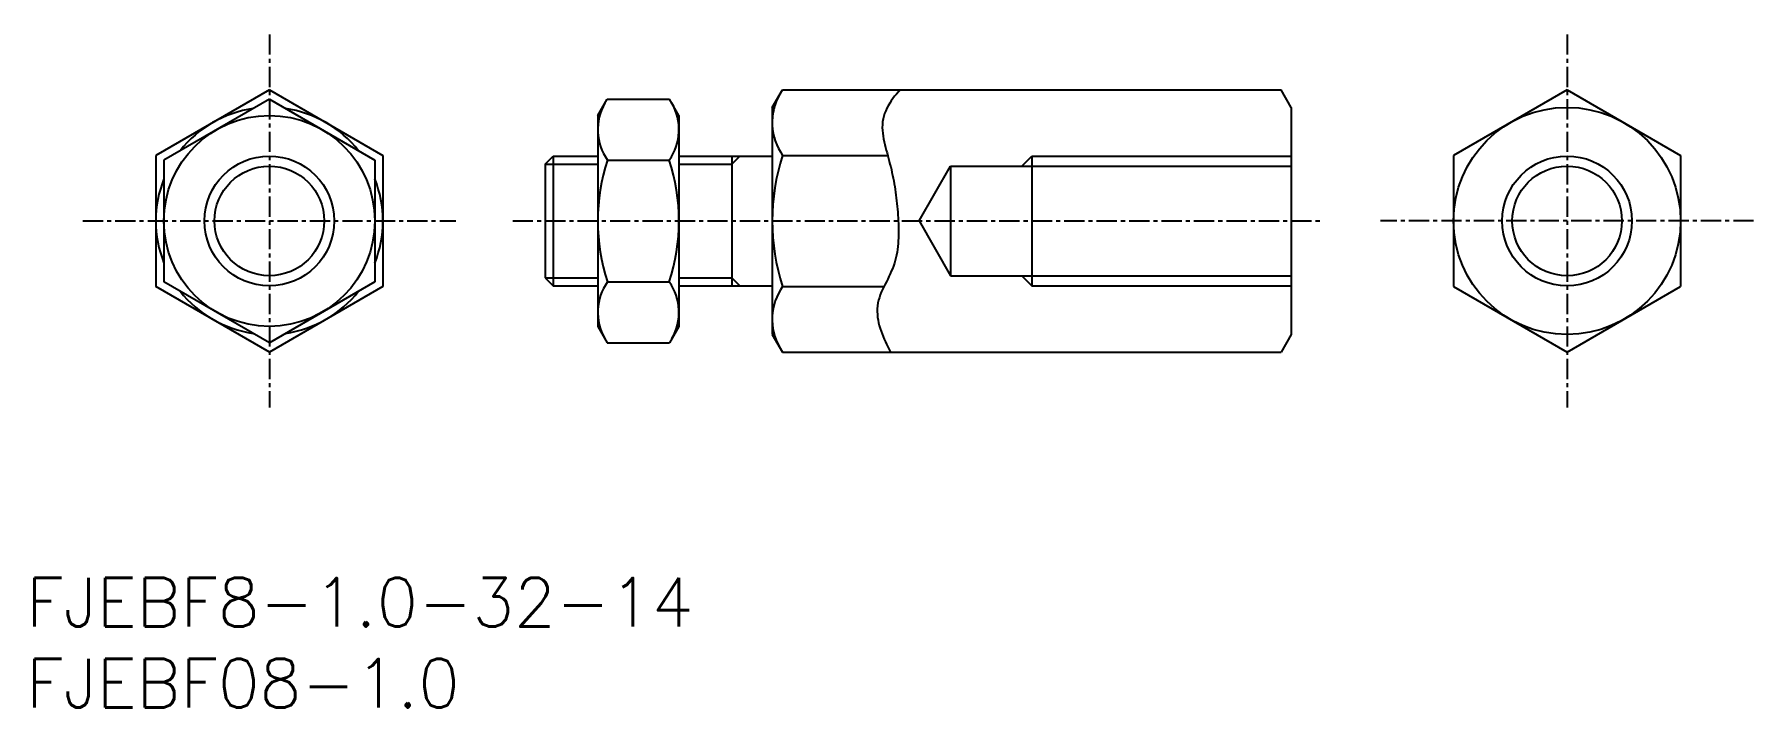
# Model space of a CAD drawing. Extents: x 1 to 107, y 0 to 42.
import ezdxf

# ---------------------------------------------------------------- set-up
doc = ezdxf.new("R2010")
doc.units = 0
doc.linetypes.add('CENTER', pattern=[2, 1.25, -0.25, 0.25, -0.25])
doc.layers.get('0').update_dxf_attribs({"linetype": 'CONTINUOUS'})
doc.layers.add('CENTER', color=1, linetype='CENTER')
doc.styles.get("Standard").update_dxf_attribs({"font": 'txt.shx'})

# ---------------------------------------------------------------- blocks, each defined once
blk = doc.blocks.new('*U25')
at = {"color": 7, "linetype": 'CONTINUOUS'}
blk.add_text('FJEBF08-1.0', height=3, dxfattribs=at).set_placement((0, 0))
blk = doc.blocks.new('*U26')
at = {"color": 7, "linetype": 'CONTINUOUS'}
blk.add_text('FJEBF8-1.0-32-14', height=3, dxfattribs=at).set_placement((0, 5))

msp = doc.modelspace()

# ---------------------------------------------------------------- linework, layer by layer
for p, q in [((15, 38.08), (8, 34.04)), ((15, 37.51), (8.5, 33.75)), ((15, 38.08), (22, 34.04)), ((15, 37.51), (21.5, 33.75)), ((35.25, 36.5), (35.83, 37.51)), ((35.83, 37.51), (39.67, 37.51)), ((40.25, 36.5), (39.67, 37.51)), ((46, 37), (46.63, 38.08)), ((46.63, 38.08), (77.37, 38.08)), ((78, 37), (77.37, 38.08)), ((95, 38.08), (88, 34.04)), ((95, 38.08), (102, 34.04)), ((35.25, 36.5), (35.25, 23.5)), ((40.25, 36.5), (40.25, 23.5)), ((46, 37), (46, 23)), ((78, 37), (78, 23)), ((8, 34.04), (8, 25.96)), ((22, 34.04), (22, 25.96)), ((32, 33.5), (32.5, 34)), ((32.5, 34), (35.25, 34)), ((32.5, 34), (32.5, 26)), ((40.25, 34), (46, 34)), ((43.5, 34), (43.5, 26)), ((46.64, 34.04), (53.12, 34.04)), ((62, 34), (62, 26)), ((88, 34.04), (88, 25.96)), ((102, 34.04), (102, 25.96)), ((8.5, 33.75), (8.5, 26.25)), ((21.5, 33.75), (21.5, 26.25)), ((32, 33.5), (32, 26.5)), ((35.85, 33.75), (39.65, 33.75)), ((46, 33.5), (46, 33.5)), ((55.05, 30), (57, 33.38)), ((57, 33.38), (78, 33.38)), ((57, 33.38), (57, 26.62)), ((46, 30), (46, 30)), ((55.05, 30), (57, 26.62)), ((32, 26.5), (32.5, 26)), ((57, 26.62), (78, 26.62)), ((15, 21.92), (8, 25.96)), ((15, 22.49), (8.5, 26.25)), ((21.5, 26.25), (15, 22.49)), ((22, 25.96), (15, 21.92)), ((32.5, 26), (35.25, 26)), ((35.85, 26.25), (39.65, 26.25)), ((40.25, 26), (46, 26)), ((46.64, 25.96), (52.89, 25.96)), ((88, 25.96), (95, 21.92)), ((95, 21.92), (102, 25.96)), ((35.25, 23.5), (35.83, 22.49)), ((40.25, 23.5), (39.67, 22.49)), ((35.83, 22.49), (39.67, 22.49)), ((46, 23), (46.63, 21.92)), ((78, 23), (77.37, 21.92)), ((46.63, 21.92), (77.37, 21.92))]:
    msp.add_line(p, q)
at = {"color": 3}
for p, q in [((43.5, 33.5), (44, 34)), ((61.38, 33.38), (62, 34)), ((62, 34), (78, 34)), ((32, 33.5), (35.25, 33.5)), ((40.25, 33.5), (43.5, 33.5)), ((32, 26.5), (35.25, 26.5)), ((40.25, 26.5), (43.5, 26.5)), ((43.5, 26.5), (44, 26)), ((61.38, 26.62), (62, 26)), ((62, 26), (78, 26))]:
    msp.add_line(p, q, dxfattribs=at)
msp.add_lwpolyline([(53.9, 38.08, 0.080934), (53.07, 36.95, 0.138948), (52.79, 35.58, 0.047754), (53.08, 34.19, -0.015232), (53.42, 32.82, -0.019853), (53.65, 31.42, -0.021074), (53.77, 30.01, -0.02916), (53.76, 28.6, -0.067903), (53.48, 27.22, -0.025767), (52.88, 25.94, 0.102279), (52.47, 24.59, 0.096669), (52.71, 23.21, 0.032805), (53.29, 21.92)], format="xyb", dxfattribs=at)
for centre, radius in [((15, 30), 6.5), ((95, 30), 7), ((15, 30), 4), ((95, 30), 3.38)]:
    msp.add_circle(centre, radius)
for centre, radius in [((95, 30), 4), ((15, 30), 3.38)]:
    msp.add_circle(centre, radius, dxfattribs=at)
for centre, radius, start, end in [((38.5, 35.63), 3.25, 150, 215.2644), ((37, 35.63), 3.25, 324.7356, 30), ((49.5, 36.06), 3.5, 150, 215.2644), ((15, 30), 7, 98.2132, 141.7868), ((15, 30), 7, 38.2132, 81.7868), ((59.04, 30), 13.04, 161.9403, 198.0597), ((47.36, 30), 12.11, 161.9403, 198.0597), ((28.14, 30), 12.11, 341.9403, 18.0597), ((15, 30), 7, 158.2132, 201.7868), ((15, 30), 7, 0, 21.7868), ((15, 30), 7, 338.2132, 0), ((15, 30), 7, 218.2132, 261.7868), ((15, 30), 7, 278.2132, 321.7868), ((38.5, 24.37), 3.25, 144.7356, 210), ((37, 24.37), 3.25, 330, 35.2644), ((49.5, 23.94), 3.5, 144.7356, 210)]:
    msp.add_arc(centre, radius, start, end)
at = {"layer": 'CENTER', "color": 1, "linetype": 'CENTER'}
for p, q in [((15, 41.5), (15, 18.5)), ((95, 41.5), (95, 18.5)), ((3.5, 30), (26.5, 30)), ((30, 30), (80, 30)), ((106.5, 30), (83.5, 30))]:
    msp.add_line(p, q, dxfattribs=at)

# ---------------------------------------------------------------- block references
at = {"color": 7, "linetype": 'CONTINUOUS'}
for name in ['*U26', '*U25']:
    msp.add_blockref(name, (0, 0), dxfattribs=at)

doc.saveas('drawing.dxf')
